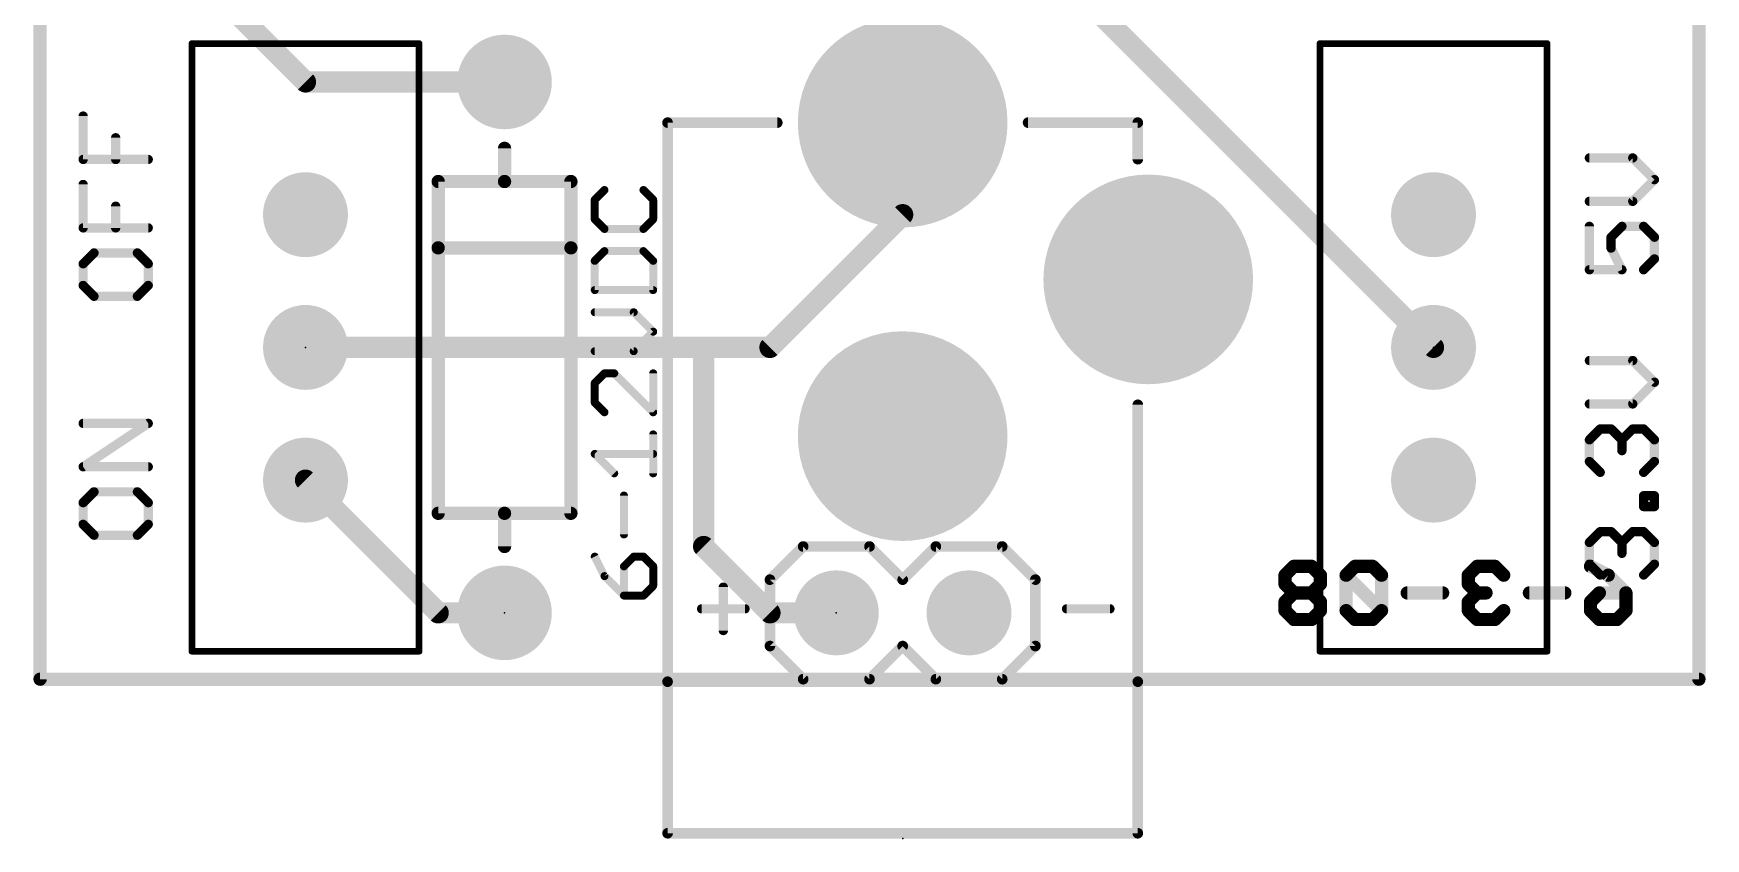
# Model space of a CAD drawing. Extents: x -0.1 to 31.9, y -3 to 31.9.
# Drawn here: x -0.13 to 31.88, y -3.05 to 12.36 of the extents above; entities that cross this region are included whole.
import ezdxf

# ---------------------------------------------------------------- set-up
doc = ezdxf.new("R2010")
doc.units = 0
for name, color, linetype in [('1', 12, 'CONTINUOUS'), ('16', 132, 'CONTINUOUS'), ('17', 110, 'CONTINUOUS'), ('20', 53, 'CONTINUOUS'), ('21', 41, 'CONTINUOUS'), ('23', 53, 'CONTINUOUS'), ('51', 53, 'CONTINUOUS')]:
    doc.layers.add(name, color=color, linetype=linetype)

# ---------------------------------------------------------------- blocks, each defined once
blk = doc.blocks.new('ROUNDP')
at = {"const_width": 0.5}
blk.add_lwpolyline([(0, -0.25, 1), (0, 0.25, 1), (0, -0.25)], format="xyb", dxfattribs=at)
blk = doc.blocks.new('RECT')
blk.add_solid([(-0.5, -0.5), (0.5, -0.5), (-0.5, 0.5), (0.5, 0.5)])

msp = doc.modelspace()

# ---------------------------------------------------------------- linework, layer by layer
at = {"layer": '1', "const_width": 0.4064}
for points in [[(2.54, 13.97), (5.08, 11.43)], [(26.67, 6.35), (20.32, 12.7)], [(5.08, 11.43), (8.89, 11.43)], [(16.51, 8.89), (16.51, 10.652)], [(13.97, 6.35), (16.51, 8.89)], [(5.08, 6.35), (12.7, 6.35)], [(12.7, 6.35), (13.97, 6.35)], [(12.7, 6.35), (12.7, 2.54)], [(5.08, 3.81), (7.62, 1.27)], [(12.7, 2.54), (13.97, 1.27)], [(7.62, 1.27), (8.89, 1.27)], [(13.97, 1.27), (15.24, 1.27)]]:
    msp.add_lwpolyline(points, dxfattribs=at)
at = {"layer": '1', "const_width": 0.2032}
for points in [[(5.08, 11.5316, 1), (5.08, 11.3284)], [(5.0082, 11.3582, 1), (5.1518, 11.5018)], [(8.89, 11.3284, 1), (8.89, 11.5316)], [(16.6116, 10.652, 1), (16.4084, 10.652)], [(16.4084, 8.89, 1), (16.6116, 8.89)], [(16.5818, 8.8182, 1), (16.4382, 8.9618)], [(5.08, 6.4516, 1), (5.08, 6.2484)], [(12.7, 6.4516, 1), (12.7, 6.2484)], [(12.8016, 6.35, 1), (12.5984, 6.35)], [(12.7, 6.2484, 1), (12.7, 6.4516)], [(13.8982, 6.4218, 1), (14.0418, 6.2782)], [(13.97, 6.2484, 1), (13.97, 6.4516)], [(26.5982, 6.2782, 1), (26.7418, 6.4218)], [(5.1518, 3.8818, 1), (5.0082, 3.7382)], [(12.5984, 2.54, 1), (12.8016, 2.54)], [(12.7718, 2.6118, 1), (12.6282, 2.4682)], [(7.62, 1.3716, 1), (7.62, 1.1684)], [(7.5482, 1.1982, 1), (7.6918, 1.3418)], [(8.89, 1.1684, 1), (8.89, 1.3716)], [(13.97, 1.3716, 1), (13.97, 1.1684)], [(13.8982, 1.1982, 1), (14.0418, 1.3418)], [(15.24, 1.1684, 1), (15.24, 1.3716)]]:
    msp.add_lwpolyline(points, format="xyb", dxfattribs=at)
at = {"layer": '16', "const_width": 0.254}
for points in [[(0, 0), (0, 31.75)], [(31.75, 31.75), (31.75, 0)], [(23.9976, 2.1599), (23.8281, 1.9904)], [(24.3365, 2.1599), (23.9976, 2.1599)], [(24.506, 1.9904), (24.3365, 2.1599)], [(25.167, 2.1599), (24.9975, 1.9904)], [(25.5059, 2.1599), (25.167, 2.1599)], [(25.6754, 1.9904), (25.5059, 2.1599)], [(27.5058, 2.1599), (27.3363, 1.9904)], [(27.8447, 2.1599), (27.5058, 2.1599)], [(28.0142, 1.9904), (27.8447, 2.1599)], [(29.6751, 2.1599), (30.014, 1.9904)], [(23.8281, 1.9904), (23.8281, 1.8209)], [(23.8281, 1.8209), (23.9976, 1.6514)], [(24.3365, 1.6514), (24.506, 1.8209)], [(24.506, 1.8209), (24.506, 1.9904)], [(24.9975, 1.9904), (24.9975, 1.3125)], [(25.6754, 1.3125), (24.9975, 1.9904)], [(25.6754, 1.3125), (25.6754, 1.9904)], [(27.3363, 1.9904), (27.3363, 1.8209)], [(27.3363, 1.8209), (27.5058, 1.6514)], [(30.014, 1.9904), (30.353, 1.6514)], [(23.9976, 1.6514), (23.8281, 1.482)], [(23.8281, 1.482), (23.8281, 1.3125)], [(24.3365, 1.6514), (23.9976, 1.6514)], [(24.506, 1.482), (24.3365, 1.6514)], [(24.506, 1.3125), (24.506, 1.482)], [(26.8448, 1.6514), (26.1669, 1.6514)], [(27.5058, 1.6514), (27.3363, 1.482)], [(27.3363, 1.482), (27.3363, 1.3125)], [(27.5058, 1.6514), (27.6753, 1.6514)], [(29.1836, 1.6514), (28.5057, 1.6514)], [(29.6751, 1.482), (29.8446, 1.6514)], [(29.6751, 1.3125), (29.6751, 1.482)], [(29.8446, 1.6514), (30.353, 1.6514)], [(30.353, 1.6514), (30.353, 1.3125)], [(23.8281, 1.3125), (23.9976, 1.143)], [(24.3365, 1.143), (24.506, 1.3125)], [(24.9975, 1.3125), (25.167, 1.143)], [(25.5059, 1.143), (25.6754, 1.3125)], [(27.3363, 1.3125), (27.5058, 1.143)], [(27.8447, 1.143), (28.0142, 1.3125)], [(29.8446, 1.143), (29.6751, 1.3125)], [(30.353, 1.3125), (30.1835, 1.143)], [(23.9976, 1.143), (24.3365, 1.143)], [(25.167, 1.143), (25.5059, 1.143)], [(27.5058, 1.143), (27.8447, 1.143)], [(30.1835, 1.143), (29.8446, 1.143)], [(31.75, 0), (0, 0)]]:
    msp.add_lwpolyline(points, dxfattribs=at)
at = {"layer": '16', "const_width": 0.127}
for points in [[(23.9976, 2.2234, 1), (23.9976, 2.0964)], [(24.0425, 2.115, 1), (23.9527, 2.2048)], [(24.3814, 2.2048, 1), (24.2916, 2.115)], [(24.3365, 2.0964, 1), (24.3365, 2.2234)], [(25.167, 2.2234, 1), (25.167, 2.0964)], [(25.2119, 2.115, 1), (25.1221, 2.2048)], [(25.5508, 2.2048, 1), (25.461, 2.115)], [(25.5059, 2.0964, 1), (25.5059, 2.2234)], [(27.5058, 2.2234, 1), (27.5058, 2.0964)], [(27.5507, 2.115, 1), (27.4609, 2.2048)], [(27.8896, 2.2048, 1), (27.7998, 2.115)], [(27.8447, 2.0964, 1), (27.8447, 2.2234)], [(29.7035, 2.2167, 1), (29.6467, 2.1031)], [(23.8916, 1.9904, 1), (23.7646, 1.9904)], [(23.7832, 2.0353, 1), (23.873, 1.9455)], [(23.873, 1.8658, 1), (23.7832, 1.776)], [(24.5695, 1.9904, 1), (24.4425, 1.9904)], [(24.4611, 1.9455, 1), (24.5509, 2.0353)], [(24.5509, 1.776, 1), (24.4611, 1.8658)], [(25.061, 1.9904, 1), (24.934, 1.9904)], [(25.0424, 2.0353, 1), (24.9526, 1.9455)], [(24.9526, 2.0353, 1), (25.0424, 1.9455)], [(25.7389, 1.9904, 1), (25.6119, 1.9904)], [(25.6305, 1.9455, 1), (25.7203, 2.0353)], [(27.3998, 1.9904, 1), (27.2728, 1.9904)], [(27.2914, 2.0353, 1), (27.3812, 1.9455)], [(27.3812, 1.8658, 1), (27.2914, 1.776)], [(27.9693, 1.9455, 1), (28.0591, 2.0353)], [(30.0589, 2.0353, 1), (29.9691, 1.9455)], [(29.9856, 1.9336, 1), (30.0424, 2.0472)], [(23.7646, 1.8209, 1), (23.8916, 1.8209)], [(23.8916, 1.482, 1), (23.7646, 1.482)], [(23.9976, 1.7149, 1), (23.9976, 1.5879)], [(24.0425, 1.6065, 1), (23.9527, 1.6963)], [(23.9527, 1.6065, 1), (24.0425, 1.6963)], [(24.3814, 1.6963, 1), (24.2916, 1.6065)], [(24.2916, 1.6963, 1), (24.3814, 1.6065)], [(24.3365, 1.5879, 1), (24.3365, 1.7149)], [(24.4425, 1.8209, 1), (24.5695, 1.8209)], [(24.5695, 1.482, 1), (24.4425, 1.482)], [(26.1669, 1.7149, 1), (26.1669, 1.5879)], [(26.8448, 1.5879, 1), (26.8448, 1.7149)], [(27.2728, 1.8209, 1), (27.3998, 1.8209)], [(27.3998, 1.482, 1), (27.2728, 1.482)], [(27.5058, 1.7149, 1), (27.5058, 1.5879)], [(27.5507, 1.6065, 1), (27.4609, 1.6963)], [(27.4609, 1.6065, 1), (27.5507, 1.6963)], [(27.6753, 1.5879, 1), (27.6753, 1.7149)], [(28.5057, 1.7149, 1), (28.5057, 1.5879)], [(29.1836, 1.5879, 1), (29.1836, 1.7149)], [(29.7386, 1.482, 1), (29.6116, 1.482)], [(29.8446, 1.7149, 1), (29.8446, 1.5879)], [(29.8895, 1.6065, 1), (29.7997, 1.6963)], [(30.4165, 1.6514, 1), (30.2895, 1.6514)], [(30.3081, 1.6065, 1), (30.3979, 1.6963)], [(30.353, 1.5879, 1), (30.353, 1.7149)], [(23.7832, 1.5269, 1), (23.873, 1.4371)], [(23.873, 1.3574, 1), (23.7832, 1.2676)], [(23.7646, 1.3125, 1), (23.8916, 1.3125)], [(24.4425, 1.3125, 1), (24.5695, 1.3125)], [(24.4611, 1.4371, 1), (24.5509, 1.5269)], [(24.5509, 1.2676, 1), (24.4611, 1.3574)], [(25.0424, 1.3574, 1), (24.9526, 1.2676)], [(24.934, 1.3125, 1), (25.061, 1.3125)], [(25.6119, 1.3125, 1), (25.7389, 1.3125)], [(25.7203, 1.2676, 1), (25.6305, 1.3574)], [(25.6305, 1.2676, 1), (25.7203, 1.3574)], [(27.2914, 1.5269, 1), (27.3812, 1.4371)], [(27.3812, 1.3574, 1), (27.2914, 1.2676)], [(27.2728, 1.3125, 1), (27.3998, 1.3125)], [(28.0591, 1.2676, 1), (27.9693, 1.3574)], [(29.6302, 1.5269, 1), (29.72, 1.4371)], [(29.72, 1.3574, 1), (29.6302, 1.2676)], [(29.6116, 1.3125, 1), (29.7386, 1.3125)], [(30.2895, 1.3125, 1), (30.4165, 1.3125)], [(30.3979, 1.2676, 1), (30.3081, 1.3574)], [(23.9976, 1.2065, 1), (23.9976, 1.0795)], [(23.9527, 1.0981, 1), (24.0425, 1.1879)], [(24.2916, 1.1879, 1), (24.3814, 1.0981)], [(24.3365, 1.0795, 1), (24.3365, 1.2065)], [(25.167, 1.2065, 1), (25.167, 1.0795)], [(25.1221, 1.0981, 1), (25.2119, 1.1879)], [(25.461, 1.1879, 1), (25.5508, 1.0981)], [(25.5059, 1.0795, 1), (25.5059, 1.2065)], [(27.5058, 1.2065, 1), (27.5058, 1.0795)], [(27.4609, 1.0981, 1), (27.5507, 1.1879)], [(27.7998, 1.1879, 1), (27.8896, 1.0981)], [(27.8447, 1.0795, 1), (27.8447, 1.2065)], [(29.8446, 1.2065, 1), (29.8446, 1.0795)], [(29.7997, 1.0981, 1), (29.8895, 1.1879)], [(30.1386, 1.1879, 1), (30.2284, 1.0981)], [(30.1835, 1.0795, 1), (30.1835, 1.2065)], [(0, 0.0635, 1), (0, -0.0635)], [(-0.0635, 0, 1), (0.0635, 0)], [(31.6865, 0, 1), (31.8135, 0)], [(31.75, -0.0635, 1), (31.75, 0.0635)]]:
    msp.add_lwpolyline(points, format="xyb", dxfattribs=at)
at = {"layer": '20', "const_width": 0.2032}
for points in [[(0, 31.75), (0, 0)], [(31.75, 0), (31.75, 31.75)], [(0, 0), (31.75, 0)]]:
    msp.add_lwpolyline(points, dxfattribs=at)
at = {"layer": '20', "const_width": 0.1016}
for points in [[(0, 0.0508, 1), (0, -0.0508)], [(-0.0508, 0, 1), (0.0508, 0)], [(31.6992, 0, 1), (31.8008, 0)], [(31.75, -0.0508, 1), (31.75, 0.0508)]]:
    msp.add_lwpolyline(points, format="xyb", dxfattribs=at)
at = {"layer": '21'}
for points, const_width in [([(2.905, 12.1968, 1), (2.905, 12.1333)], 0.0635), ([(2.9368, 12.165, 1), (2.8733, 12.165)], 0.0635), ([(7.2868, 12.165, 1), (7.2233, 12.165)], 0.0635), ([(7.255, 12.1333, 1), (7.255, 12.1968)], 0.0635), ([(24.495, 12.1968, 1), (24.495, 12.1333)], 0.0635), ([(24.5267, 12.165, 1), (24.4633, 12.165)], 0.0635), ([(28.8768, 12.165, 1), (28.8133, 12.165)], 0.0635), ([(28.845, 12.1333, 1), (28.845, 12.1968)], 0.0635), ([(0.8689, 10.7778, 1), (0.78, 10.7778)], 0.0889), ([(12.0608, 10.652, 1), (11.9592, 10.652)], 0.1016), ([(12.01, 10.7028, 1), (12.01, 10.6012)], 0.1016), ([(14.11, 10.6012, 1), (14.11, 10.7028)], 0.1016), ([(18.91, 10.7028, 1), (18.91, 10.6012)], 0.1016), ([(21.0608, 10.652, 1), (20.9592, 10.652)], 0.1016), ([(21.01, 10.6012, 1), (21.01, 10.7028)], 0.1016), ([(1.4917, 10.3626, 1), (1.4028, 10.3626)], 0.0889), ([(8.9535, 10.16, 1), (8.8265, 10.16)], 0.127), ([(0.8244, 9.9918, 1), (0.8244, 9.9029)], 0.0889), ([(0.78, 9.9474, 1), (0.8689, 9.9474)], 0.0889), ([(1.4028, 9.9474, 1), (1.4917, 9.9474)], 0.0889), ([(2.0701, 9.9029, 1), (2.0701, 9.9918)], 0.0889), ([(20.9592, 9.952, 1), (21.0608, 9.952)], 0.1016), ([(29.6534, 10.0205, 1), (29.6534, 9.9316)], 0.0889), ([(30.5153, 10.0075, 1), (30.4525, 9.9446)], 0.0889), ([(30.4839, 9.9316, 1), (30.4839, 10.0205)], 0.0889), ([(7.6835, 9.525, 1), (7.5565, 9.525)], 0.127), ([(7.62, 9.5885, 1), (7.62, 9.4615)], 0.127), ([(8.89, 9.5885, 1), (8.89, 9.4615)], 0.127), ([(8.89, 9.4615, 1), (8.89, 9.5885)], 0.127), ([(10.2235, 9.525, 1), (10.0965, 9.525)], 0.127), ([(10.16, 9.4615, 1), (10.16, 9.5885)], 0.127), ([(30.9305, 9.5294, 1), (30.8677, 9.5923)], 0.0889), ([(30.8677, 9.5294, 1), (30.9305, 9.5923)], 0.0889), ([(0.8689, 9.4681, 1), (0.78, 9.4681)], 0.0889), ([(8.8265, 9.525, 1), (8.9535, 9.525)], 0.127), ([(10.8296, 9.3353, 1), (10.7757, 9.3892)], 0.0762), ([(11.5753, 9.3892, 1), (11.5214, 9.3353)], 0.0762), ([(1.4917, 9.0528, 1), (1.4028, 9.0528)], 0.0889), ([(10.6543, 9.1759, 1), (10.5781, 9.1759)], 0.0762), ([(10.5893, 9.2028, 1), (10.6432, 9.1489)], 0.0762), ([(11.7729, 9.1759, 1), (11.6967, 9.1759)], 0.0762), ([(11.7079, 9.1489, 1), (11.7617, 9.2028)], 0.0762), ([(29.6534, 9.1901, 1), (29.6534, 9.1012)], 0.0889), ([(30.4525, 9.1771, 1), (30.5153, 9.1142)], 0.0889), ([(30.4839, 9.1012, 1), (30.4839, 9.1901)], 0.0889), ([(0.8244, 8.6821, 1), (0.8244, 8.5932)], 0.0889), ([(0.78, 8.6376, 1), (0.8689, 8.6376)], 0.0889), ([(1.4028, 8.6376, 1), (1.4917, 8.6376)], 0.0889), ([(2.0701, 8.5932, 1), (2.0701, 8.6821)], 0.0889), ([(10.5781, 8.803, 1), (10.6543, 8.803)], 0.0762), ([(10.6432, 8.8299, 1), (10.5893, 8.7761)], 0.0762), ([(10.8027, 8.6547, 1), (10.8027, 8.5785)], 0.0762), ([(10.7757, 8.5896, 1), (10.8296, 8.6435)], 0.0762), ([(11.5214, 8.6435, 1), (11.5753, 8.5896)], 0.0762), ([(11.5484, 8.5785, 1), (11.5484, 8.6547)], 0.0762), ([(11.6967, 8.803, 1), (11.7729, 8.803)], 0.0762), ([(11.7617, 8.7761, 1), (11.7079, 8.8299)], 0.0762), ([(29.6979, 8.6663, 1), (29.609, 8.6663)], 0.0889), ([(30.2763, 8.7108, 1), (30.2763, 8.6219)], 0.0889), ([(30.3077, 8.6349, 1), (30.2448, 8.6978)], 0.0889), ([(30.7229, 8.6978, 1), (30.6601, 8.6349)], 0.0889), ([(30.6915, 8.6219, 1), (30.6915, 8.7108)], 0.0889), ([(7.6835, 8.255, 1), (7.5565, 8.255)], 0.127), ([(7.62, 8.3185, 1), (7.62, 8.1915)], 0.127), ([(10.2235, 8.255, 1), (10.0965, 8.255)], 0.127), ([(10.16, 8.1915, 1), (10.16, 8.3185)], 0.127), ([(30.1131, 8.4587, 1), (30.0242, 8.4587)], 0.0889), ([(30.0372, 8.4902, 1), (30.1001, 8.4273)], 0.0889), ([(30.1084, 8.271, 1), (30.0289, 8.2312)], 0.0889), ([(30.9436, 8.4587, 1), (30.8546, 8.4587)], 0.0889), ([(30.8677, 8.4273, 1), (30.9305, 8.4902)], 0.0889), ([(0.793, 7.9822, 1), (0.8559, 7.9193)], 0.0889), ([(0.8689, 7.9507, 1), (0.78, 7.9507)], 0.0889), ([(1.032, 8.2028, 1), (1.032, 8.1139)], 0.0889), ([(1.0635, 8.1269, 1), (1.0006, 8.1898)], 0.0889), ([(1.8939, 8.1898, 1), (1.8311, 8.1269)], 0.0889), ([(1.8625, 8.1139, 1), (1.8625, 8.2028)], 0.0889), ([(2.1145, 7.9507, 1), (2.0257, 7.9507)], 0.0889), ([(2.0387, 7.9193, 1), (2.1015, 7.9822)], 0.0889), ([(7.5565, 8.255, 1), (7.6835, 8.255)], 0.127), ([(10.0965, 8.255, 1), (10.2235, 8.255)], 0.127), ([(10.6543, 8.0065, 1), (10.5781, 8.0065)], 0.0762), ([(10.5893, 8.0334, 1), (10.6432, 7.9795)], 0.0762), ([(10.8027, 8.231, 1), (10.8027, 8.1548)], 0.0762), ([(10.8296, 8.1659, 1), (10.7757, 8.2198)], 0.0762), ([(11.5753, 8.2198, 1), (11.5214, 8.1659)], 0.0762), ([(11.5484, 8.1548, 1), (11.5484, 8.231)], 0.0762), ([(11.7729, 8.0065, 1), (11.6967, 8.0065)], 0.0762), ([(11.7079, 7.9795, 1), (11.7617, 8.0334)], 0.0762), ([(30.0242, 8.2511, 1), (30.1131, 8.2511)], 0.0889), ([(30.8546, 8.0435, 1), (30.9436, 8.0435)], 0.0889), ([(30.9305, 8.0121, 1), (30.8677, 8.0749)], 0.0889), ([(29.6534, 7.8804, 1), (29.6534, 7.7915)], 0.0889), ([(29.609, 7.8359, 1), (29.6979, 7.8359)], 0.0889), ([(30.2365, 7.816, 1), (30.316, 7.8558)], 0.0889), ([(30.2763, 7.7915, 1), (30.2763, 7.8804)], 0.0889), ([(30.6601, 7.8673, 1), (30.7229, 7.8045)], 0.0889), ([(0.8559, 7.5669, 1), (0.793, 7.5041)], 0.0889), ([(0.78, 7.5355, 1), (0.8689, 7.5355)], 0.0889), ([(1.032, 7.3724, 1), (1.032, 7.2835)], 0.0889), ([(1.0006, 7.2965, 1), (1.0635, 7.3593)], 0.0889), ([(1.8311, 7.3593, 1), (1.8939, 7.2965)], 0.0889), ([(1.8625, 7.2835, 1), (1.8625, 7.3724)], 0.0889), ([(2.0257, 7.5355, 1), (2.1145, 7.5355)], 0.0889), ([(2.1015, 7.5041, 1), (2.0387, 7.5669)], 0.0889), ([(10.6162, 7.4853, 1), (10.6162, 7.4091)], 0.0762), ([(10.5781, 7.4472, 1), (10.6543, 7.4472)], 0.0762), ([(11.6967, 7.4472, 1), (11.7729, 7.4472)], 0.0762), ([(11.7348, 7.4091, 1), (11.7348, 7.4853)], 0.0762), ([(10.6162, 7.0616, 1), (10.6162, 6.9854)], 0.0762), ([(11.3889, 7.0504, 1), (11.335, 6.9965)], 0.0762), ([(11.362, 6.9854, 1), (11.362, 7.0616)], 0.0762), ([(11.7617, 6.6237, 1), (11.7079, 6.6776)], 0.0762), ([(11.7079, 6.6237, 1), (11.7617, 6.6776)], 0.0762), ([(10.6162, 6.3159, 1), (10.6162, 6.2397)], 0.0762), ([(11.335, 6.3047, 1), (11.3889, 6.2508)], 0.0762), ([(11.362, 6.2397, 1), (11.362, 6.3159)], 0.0762), ([(29.6534, 6.1431, 1), (29.6534, 6.0542)], 0.0889), ([(30.5153, 6.1301, 1), (30.4525, 6.0672)], 0.0889), ([(30.4839, 6.0542, 1), (30.4839, 6.1431)], 0.0889), ([(10.8027, 5.8922, 1), (10.8027, 5.816)], 0.0762), ([(10.8296, 5.8272, 1), (10.7757, 5.881)], 0.0762), ([(11.016, 5.881, 1), (10.9622, 5.8272)], 0.0762), ([(10.9891, 5.816, 1), (10.9891, 5.8922)], 0.0762), ([(11.7729, 5.8541, 1), (11.6967, 5.8541)], 0.0762), ([(30.9305, 5.652, 1), (30.8677, 5.7149)], 0.0889), ([(10.6543, 5.6677, 1), (10.5781, 5.6677)], 0.0762), ([(10.5893, 5.6946, 1), (10.6432, 5.6407)], 0.0762), ([(30.8677, 5.652, 1), (30.9305, 5.7149)], 0.0889), ([(10.6432, 5.3218, 1), (10.5893, 5.2679)], 0.0762), ([(10.5781, 5.2948, 1), (10.6543, 5.2948)], 0.0762), ([(10.7757, 5.0814, 1), (10.8296, 5.1353)], 0.0762), ([(11.6967, 5.1084, 1), (11.7729, 5.1084)], 0.0762), ([(11.7079, 5.0814, 1), (11.7617, 5.1353)], 0.0762), ([(21.0608, 5.252, 1), (20.9592, 5.252)], 0.1016), ([(29.6534, 5.3127, 1), (29.6534, 5.2238)], 0.0889), ([(30.4525, 5.2996, 1), (30.5153, 5.2368)], 0.0889), ([(30.4839, 5.2238, 1), (30.4839, 5.3127)], 0.0889), ([(0.8244, 4.9405, 1), (0.8244, 4.8516)], 0.0889), ([(2.0948, 4.8591, 1), (2.0454, 4.9331)], 0.0889), ([(2.0701, 4.8516, 1), (2.0701, 4.9405)], 0.0889), ([(29.861, 4.8334, 1), (29.861, 4.7445)], 0.0889), ([(29.8925, 4.7575, 1), (29.8296, 4.8204)], 0.0889), ([(30.1001, 4.8204, 1), (30.0372, 4.7575)], 0.0889), ([(30.0687, 4.7445, 1), (30.0687, 4.8334)], 0.0889), ([(30.4839, 4.8334, 1), (30.4839, 4.7445)], 0.0889), ([(30.5153, 4.7575, 1), (30.4525, 4.8204)], 0.0889), ([(30.7229, 4.8204, 1), (30.6601, 4.7575)], 0.0889), ([(30.6915, 4.7445, 1), (30.6915, 4.8334)], 0.0889), ([(11.7729, 4.6847, 1), (11.6967, 4.6847)], 0.0762), ([(29.6979, 4.5813, 1), (29.609, 4.5813)], 0.0889), ([(29.622, 4.6127, 1), (29.6849, 4.5499)], 0.0889), ([(30.3207, 4.5813, 1), (30.2318, 4.5813)], 0.0889), ([(30.2448, 4.6127, 1), (30.3077, 4.5499)], 0.0889), ([(30.2448, 4.5499, 1), (30.3077, 4.6127)], 0.0889), ([(30.9436, 4.5813, 1), (30.8546, 4.5813)], 0.0889), ([(30.8677, 4.5499, 1), (30.9305, 4.6127)], 0.0889), ([(10.6432, 4.3388, 1), (10.5893, 4.2849)], 0.0762), ([(10.6162, 4.3499, 1), (10.6162, 4.2737)], 0.0762), ([(11.7348, 4.2737, 1), (11.7348, 4.3499)], 0.0762), ([(29.6849, 4.1975, 1), (29.622, 4.1347)], 0.0889), ([(29.609, 4.1661, 1), (29.6979, 4.1661)], 0.0889), ([(30.2318, 4.3737, 1), (30.3207, 4.3737)], 0.0889), ([(30.8546, 4.1661, 1), (30.9436, 4.1661)], 0.0889), ([(30.9305, 4.1347, 1), (30.8677, 4.1975)], 0.0889), ([(0.8244, 4.1101, 1), (0.8244, 4.0212)], 0.0889), ([(0.7998, 4.1026, 1), (0.8491, 4.0286)], 0.0889), ([(2.0701, 4.0212, 1), (2.0701, 4.1101)], 0.0889), ([(10.9622, 3.9121, 1), (11.016, 3.9659)], 0.0762), ([(11.6967, 3.939, 1), (11.7729, 3.939)], 0.0762), ([(29.8296, 3.9271, 1), (29.8925, 3.9899)], 0.0889), ([(30.6601, 3.9899, 1), (30.7229, 3.9271)], 0.0889), ([(1.032, 3.6308, 1), (1.032, 3.5419)], 0.0889), ([(1.0635, 3.5549, 1), (1.0006, 3.6178)], 0.0889), ([(1.8939, 3.6178, 1), (1.8311, 3.5549)], 0.0889), ([(1.8625, 3.5419, 1), (1.8625, 3.6308)], 0.0889), ([(11.2136, 3.5153, 1), (11.1374, 3.5153)], 0.0762), ([(30.7359, 3.5112, 1), (30.647, 3.5112)], 0.0889), ([(30.6915, 3.5557, 1), (30.6915, 3.4668)], 0.0889), ([(30.9436, 3.5112, 1), (30.8546, 3.5112)], 0.0889), ([(30.8991, 3.4668, 1), (30.8991, 3.5557)], 0.0889), ([(0.793, 3.4102, 1), (0.8559, 3.3473)], 0.0889), ([(0.8689, 3.3787, 1), (0.78, 3.3787)], 0.0889), ([(2.1145, 3.3787, 1), (2.0257, 3.3787)], 0.0889), ([(2.0387, 3.3473, 1), (2.1015, 3.4102)], 0.0889), ([(7.62, 3.2385, 1), (7.62, 3.1115)], 0.127), ([(7.5565, 3.175, 1), (7.6835, 3.175)], 0.127), ([(8.89, 3.2385, 1), (8.89, 3.1115)], 0.127), ([(8.9535, 3.175, 1), (8.8265, 3.175)], 0.127), ([(8.89, 3.1115, 1), (8.89, 3.2385)], 0.127), ([(10.0965, 3.175, 1), (10.2235, 3.175)], 0.127), ([(10.16, 3.1115, 1), (10.16, 3.2385)], 0.127), ([(30.647, 3.3036, 1), (30.7359, 3.3036)], 0.0889), ([(30.6915, 3.3481, 1), (30.6915, 3.2592)], 0.0889), ([(30.8546, 3.3036, 1), (30.9436, 3.3036)], 0.0889), ([(30.8991, 3.2592, 1), (30.8991, 3.3481)], 0.0889), ([(0.8559, 2.9949, 1), (0.793, 2.9321)], 0.0889), ([(0.78, 2.9635, 1), (0.8689, 2.9635)], 0.0889), ([(2.0257, 2.9635, 1), (2.1145, 2.9635)], 0.0889), ([(2.1015, 2.9321, 1), (2.0387, 2.9949)], 0.0889), ([(29.861, 2.8688, 1), (29.861, 2.7799)], 0.0889), ([(29.8925, 2.7929, 1), (29.8296, 2.8558)], 0.0889), ([(30.1001, 2.8558, 1), (30.0372, 2.7929)], 0.0889), ([(30.0687, 2.7799, 1), (30.0687, 2.8688)], 0.0889), ([(30.4839, 2.8688, 1), (30.4839, 2.7799)], 0.0889), ([(30.5153, 2.7929, 1), (30.4525, 2.8558)], 0.0889), ([(30.7229, 2.8558, 1), (30.6601, 2.7929)], 0.0889), ([(30.6915, 2.7799, 1), (30.6915, 2.8688)], 0.0889), ([(1.032, 2.8003, 1), (1.032, 2.7115)], 0.0889), ([(1.0006, 2.7245, 1), (1.0635, 2.7873)], 0.0889), ([(1.8311, 2.7873, 1), (1.8939, 2.7245)], 0.0889), ([(1.8625, 2.7115, 1), (1.8625, 2.8003)], 0.0889), ([(8.8265, 2.54, 1), (8.9535, 2.54)], 0.127), ([(11.1374, 2.7696, 1), (11.2136, 2.7696)], 0.0762), ([(14.605, 2.5908, 1), (14.605, 2.4892)], 0.1016), ([(14.6409, 2.5041, 1), (14.5691, 2.5759)], 0.1016), ([(15.9109, 2.5759, 1), (15.8391, 2.5041)], 0.1016), ([(15.875, 2.4892, 1), (15.875, 2.5908)], 0.1016), ([(17.145, 2.5908, 1), (17.145, 2.4892)], 0.1016), ([(17.1809, 2.5041, 1), (17.1091, 2.5759)], 0.1016), ([(18.4509, 2.5759, 1), (18.3791, 2.5041)], 0.1016), ([(18.415, 2.4892, 1), (18.415, 2.5908)], 0.1016), ([(29.622, 2.6482, 1), (29.6849, 2.5853)], 0.0889), ([(29.6979, 2.6167, 1), (29.609, 2.6167)], 0.0889), ([(30.3207, 2.6167, 1), (30.2318, 2.6167)], 0.0889), ([(30.2448, 2.6482, 1), (30.3077, 2.5853)], 0.0889), ([(30.2448, 2.5853, 1), (30.3077, 2.6482)], 0.0889), ([(30.9436, 2.6167, 1), (30.8546, 2.6167)], 0.0889), ([(30.8677, 2.5853, 1), (30.9305, 2.6482)], 0.0889), ([(10.6503, 2.3629, 1), (10.5822, 2.3289)], 0.0762), ([(11.362, 2.384, 1), (11.362, 2.3078)], 0.0762), ([(11.3889, 2.319, 1), (11.335, 2.3728)], 0.0762), ([(11.5753, 2.3728, 1), (11.5214, 2.319)], 0.0762), ([(11.5484, 2.3078, 1), (11.5484, 2.384)], 0.0762), ([(29.6849, 2.2329, 1), (29.622, 2.1701)], 0.0889), ([(29.609, 2.2015, 1), (29.6979, 2.2015)], 0.0889), ([(30.2318, 2.4091, 1), (30.3207, 2.4091)], 0.0889), ([(30.8546, 2.2015, 1), (30.9436, 2.2015)], 0.0889), ([(30.9305, 2.1701, 1), (30.8677, 2.2329)], 0.0889), ([(10.8296, 2, 1), (10.7757, 1.9461)], 0.0762), ([(10.7686, 1.956, 1), (10.8367, 1.9901)], 0.0762), ([(11.2136, 2.1595, 1), (11.1374, 2.1595)], 0.0762), ([(11.1486, 2.1864, 1), (11.2025, 2.1325)], 0.0762), ([(11.7729, 2.1595, 1), (11.6967, 2.1595)], 0.0762), ([(11.7079, 2.1325, 1), (11.7617, 2.1864)], 0.0762), ([(14.0208, 1.905, 1), (13.9192, 1.905)], 0.1016), ([(13.9341, 1.9409, 1), (14.0059, 1.8691)], 0.1016), ([(16.4741, 1.9409, 1), (16.5459, 1.8691)], 0.1016), ([(16.4741, 1.8691, 1), (16.5459, 1.9409)], 0.1016), ([(19.1008, 1.905, 1), (18.9992, 1.905)], 0.1016), ([(19.0141, 1.8691, 1), (19.0859, 1.9409)], 0.1016), ([(29.8296, 1.9625, 1), (29.8925, 2.0253)], 0.0889), ([(30.6601, 2.0253, 1), (30.7229, 1.9625)], 0.0889), ([(11.1755, 1.6383, 1), (11.1755, 1.5621)], 0.0762), ([(11.1374, 1.6002, 1), (11.2136, 1.6002)], 0.0762), ([(11.1486, 1.5733, 1), (11.2025, 1.6271)], 0.0762), ([(11.5214, 1.6271, 1), (11.5753, 1.5733)], 0.0762), ([(11.5484, 1.5621, 1), (11.5484, 1.6383)], 0.0762), ([(11.6967, 1.7866, 1), (11.7729, 1.7866)], 0.0762), ([(11.7617, 1.7597, 1), (11.7079, 1.8136)], 0.0762), ([(13.1216, 1.762, 1), (13.0327, 1.762)], 0.0889), ([(12.6619, 1.3912, 1), (12.6619, 1.3023)], 0.0889), ([(13.4923, 1.3023, 1), (13.4923, 1.3912)], 0.0889), ([(19.6469, 1.3912, 1), (19.6469, 1.3023)], 0.0889), ([(20.4773, 1.3023, 1), (20.4773, 1.3912)], 0.0889), ([(13.0327, 0.9315, 1), (13.1216, 0.9315)], 0.0889), ([(14.0059, 0.6709, 1), (13.9341, 0.5991)], 0.1016), ([(13.9192, 0.635, 1), (14.0208, 0.635)], 0.1016), ([(16.5459, 0.6709, 1), (16.4741, 0.5991)], 0.1016), ([(16.5459, 0.5991, 1), (16.4741, 0.6709)], 0.1016), ([(18.9992, 0.635, 1), (19.1008, 0.635)], 0.1016), ([(19.0859, 0.5991, 1), (19.0141, 0.6709)], 0.1016), ([(2.905, 0.5668, 1), (2.905, 0.5032)], 0.0635), ([(2.8733, 0.535, 1), (2.9368, 0.535)], 0.0635), ([(7.2233, 0.535, 1), (7.2868, 0.535)], 0.0635), ([(7.255, 0.5032, 1), (7.255, 0.5668)], 0.0635), ([(24.495, 0.5668, 1), (24.495, 0.5032)], 0.0635), ([(24.4633, 0.535, 1), (24.5267, 0.535)], 0.0635), ([(28.8133, 0.535, 1), (28.8768, 0.535)], 0.0635), ([(28.845, 0.5032, 1), (28.845, 0.5668)], 0.0635), ([(12.01, 0.0028, 1), (12.01, -0.0988)], 0.1016), ([(11.9592, -0.048, 1), (12.0608, -0.048)], 0.1016), ([(14.605, 0.0508, 1), (14.605, -0.0508)], 0.1016), ([(14.5691, -0.0359, 1), (14.6409, 0.0359)], 0.1016), ([(15.8391, 0.0359, 1), (15.9109, -0.0359)], 0.1016), ([(15.875, -0.0508, 1), (15.875, 0.0508)], 0.1016), ([(17.145, 0.0508, 1), (17.145, -0.0508)], 0.1016), ([(17.1091, -0.0359, 1), (17.1809, 0.0359)], 0.1016), ([(18.3791, 0.0359, 1), (18.4509, -0.0359)], 0.1016), ([(18.415, -0.0508, 1), (18.415, 0.0508)], 0.1016), ([(20.9592, -0.048, 1), (21.0608, -0.048)], 0.1016), ([(21.01, -0.0988, 1), (21.01, 0.0028)], 0.1016)]:
    msp.add_lwpolyline(points, format="xyb", dxfattribs=dict(at, const_width=const_width))
for points, const_width in [([(7.255, 12.165), (2.905, 12.165)], 0.127), ([(2.905, 12.165), (2.905, 0.535)], 0.127), ([(7.255, 0.535), (7.255, 12.165)], 0.127), ([(28.845, 12.165), (24.495, 12.165)], 0.127), ([(24.495, 12.165), (24.495, 0.535)], 0.127), ([(28.845, 0.535), (28.845, 12.165)], 0.127), ([(0.8244, 9.9474), (0.8244, 10.7778)], 0.1778), ([(12.01, -0.048), (12.01, 10.652)], 0.2032), ([(12.01, 10.652), (14.11, 10.652)], 0.2032), ([(21.01, 10.652), (18.91, 10.652)], 0.2032), ([(21.01, 10.652), (21.01, 9.952)], 0.2032), ([(1.4473, 9.9474), (1.4473, 10.3626)], 0.1778), ([(8.89, 9.525), (8.89, 10.16)], 0.254), ([(2.0701, 9.9474), (0.8244, 9.9474)], 0.1778), ([(30.4839, 9.9761), (29.6534, 9.9761)], 0.1778), ([(30.8991, 9.5608), (30.4839, 9.9761)], 0.1778), ([(7.62, 9.525), (7.62, 8.255)], 0.254), ([(8.89, 9.525), (7.62, 9.525)], 0.254), ([(10.16, 9.525), (8.89, 9.525)], 0.254), ([(10.16, 8.255), (10.16, 9.525)], 0.254), ([(30.4839, 9.1456), (30.8991, 9.5608)], 0.1778), ([(0.8244, 8.6376), (0.8244, 9.4681)], 0.1778), ([(10.8027, 9.3623), (10.6162, 9.1759)], 0.1524), ([(11.7348, 9.1759), (11.5484, 9.3623)], 0.1524), ([(1.4473, 8.6376), (1.4473, 9.0528)], 0.1778), ([(10.6162, 9.1759), (10.6162, 8.803)], 0.1524), ([(11.7348, 8.803), (11.7348, 9.1759)], 0.1524), ([(29.6534, 9.1456), (30.4839, 9.1456)], 0.1778), ([(2.0701, 8.6376), (0.8244, 8.6376)], 0.1778), ([(10.6162, 8.803), (10.8027, 8.6166)], 0.1524), ([(10.8027, 8.6166), (11.5484, 8.6166)], 0.1524), ([(11.5484, 8.6166), (11.7348, 8.803)], 0.1524), ([(29.6534, 8.6663), (29.6534, 7.8359)], 0.1778), ([(30.0687, 8.4587), (30.2763, 8.6663)], 0.1778), ([(30.2763, 8.6663), (30.6915, 8.6663)], 0.1778), ([(30.6915, 8.6663), (30.8991, 8.4587)], 0.1778), ([(7.62, 8.255), (7.62, 3.175)], 0.254), ([(7.62, 8.255), (10.16, 8.255)], 0.254), ([(10.16, 3.175), (10.16, 8.255)], 0.254), ([(30.0687, 8.2511), (30.0687, 8.4587)], 0.1778), ([(30.2763, 7.8359), (30.0687, 8.2511)], 0.1778), ([(30.8991, 8.4587), (30.8991, 8.0435)], 0.1778), ([(1.032, 8.1583), (0.8244, 7.9507)], 0.1778), ([(0.8244, 7.9507), (0.8244, 7.5355)], 0.1778), ([(1.8625, 8.1583), (1.032, 8.1583)], 0.1778), ([(2.0701, 7.9507), (1.8625, 8.1583)], 0.1778), ([(2.0701, 7.5355), (2.0701, 7.9507)], 0.1778), ([(10.8027, 8.1929), (10.6162, 8.0065)], 0.1524), ([(10.6162, 8.0065), (10.6162, 7.4472)], 0.1524), ([(11.5484, 8.1929), (10.8027, 8.1929)], 0.1524), ([(11.7348, 8.0065), (11.5484, 8.1929)], 0.1524), ([(11.7348, 7.4472), (11.7348, 8.0065)], 0.1524), ([(30.8991, 8.0435), (30.6915, 7.8359)], 0.1778), ([(29.6534, 7.8359), (30.2763, 7.8359)], 0.1778), ([(0.8244, 7.5355), (1.032, 7.3279)], 0.1778), ([(1.032, 7.3279), (1.8625, 7.3279)], 0.1778), ([(1.8625, 7.3279), (2.0701, 7.5355)], 0.1778), ([(10.6162, 7.4472), (11.7348, 7.4472)], 0.1524), ([(11.362, 7.0235), (10.6162, 7.0235)], 0.1524), ([(11.7348, 6.6506), (11.362, 7.0235)], 0.1524), ([(11.362, 6.2778), (11.7348, 6.6506)], 0.1524), ([(10.6162, 6.2778), (11.362, 6.2778)], 0.1524), ([(30.4839, 6.0987), (29.6534, 6.0987)], 0.1778), ([(30.8991, 5.6834), (30.4839, 6.0987)], 0.1778), ([(10.8027, 5.8541), (10.6162, 5.6677)], 0.1524), ([(10.9891, 5.8541), (10.8027, 5.8541)], 0.1524), ([(11.7348, 5.1084), (10.9891, 5.8541)], 0.1524), ([(11.7348, 5.8541), (11.7348, 5.1084)], 0.1524), ([(30.4839, 5.2682), (30.8991, 5.6834)], 0.1778), ([(10.6162, 5.6677), (10.6162, 5.2948)], 0.1524), ([(10.6162, 5.2948), (10.8027, 5.1084)], 0.1524), ([(21.01, -0.048), (21.01, 5.252)], 0.2032), ([(29.6534, 5.2682), (30.4839, 5.2682)], 0.1778), ([(0.8244, 4.0656), (2.0701, 4.8961)], 0.1778), ([(2.0701, 4.8961), (0.8244, 4.8961)], 0.1778), ([(29.6534, 4.5813), (29.861, 4.7889)], 0.1778), ([(29.861, 4.7889), (30.0687, 4.7889)], 0.1778), ([(30.0687, 4.7889), (30.2763, 4.5813)], 0.1778), ([(30.2763, 4.5813), (30.4839, 4.7889)], 0.1778), ([(30.4839, 4.7889), (30.6915, 4.7889)], 0.1778), ([(30.6915, 4.7889), (30.8991, 4.5813)], 0.1778), ([(11.7348, 3.939), (11.7348, 4.6847)], 0.1524), ([(29.6534, 4.1661), (29.6534, 4.5813)], 0.1778), ([(30.2763, 4.5813), (30.2763, 4.3737)], 0.1778), ([(30.8991, 4.5813), (30.8991, 4.1661)], 0.1778), ([(10.9891, 3.939), (10.6162, 4.3118)], 0.1524), ([(10.6162, 4.3118), (11.7348, 4.3118)], 0.1524), ([(29.861, 3.9585), (29.6534, 4.1661)], 0.1778), ([(30.8991, 4.1661), (30.6915, 3.9585)], 0.1778), ([(2.0701, 4.0656), (0.8244, 4.0656)], 0.1778), ([(1.032, 3.5863), (0.8244, 3.3787)], 0.1778), ([(1.8625, 3.5863), (1.032, 3.5863)], 0.1778), ([(2.0701, 3.3787), (1.8625, 3.5863)], 0.1778), ([(11.1755, 2.7696), (11.1755, 3.5153)], 0.1524), ([(30.6915, 3.3036), (30.6915, 3.5112)], 0.1778), ([(30.6915, 3.5112), (30.8991, 3.5112)], 0.1778), ([(30.8991, 3.5112), (30.8991, 3.3036)], 0.1778), ([(0.8244, 3.3787), (0.8244, 2.9635)], 0.1778), ([(2.0701, 2.9635), (2.0701, 3.3787)], 0.1778), ([(7.62, 3.175), (8.89, 3.175)], 0.254), ([(8.89, 3.175), (10.16, 3.175)], 0.254), ([(8.89, 3.175), (8.89, 2.54)], 0.254), ([(30.8991, 3.3036), (30.6915, 3.3036)], 0.1778), ([(0.8244, 2.9635), (1.032, 2.7559)], 0.1778), ([(1.8625, 2.7559), (2.0701, 2.9635)], 0.1778), ([(29.6534, 2.6167), (29.861, 2.8243)], 0.1778), ([(29.861, 2.8243), (30.0687, 2.8243)], 0.1778), ([(30.0687, 2.8243), (30.2763, 2.6167)], 0.1778), ([(30.2763, 2.6167), (30.4839, 2.8243)], 0.1778), ([(30.4839, 2.8243), (30.6915, 2.8243)], 0.1778), ([(30.6915, 2.8243), (30.8991, 2.6167)], 0.1778), ([(1.032, 2.7559), (1.8625, 2.7559)], 0.1778), ([(14.605, 2.54), (13.97, 1.905)], 0.2032), ([(14.605, 2.54), (15.875, 2.54)], 0.2032), ([(15.875, 2.54), (16.51, 1.905)], 0.2032), ([(16.51, 1.905), (17.145, 2.54)], 0.2032), ([(17.145, 2.54), (18.415, 2.54)], 0.2032), ([(18.415, 2.54), (19.05, 1.905)], 0.2032), ([(29.6534, 2.2015), (29.6534, 2.6167)], 0.1778), ([(30.2763, 2.6167), (30.2763, 2.4091)], 0.1778), ([(30.8991, 2.6167), (30.8991, 2.2015)], 0.1778), ([(10.6162, 2.3459), (10.8027, 1.9731)], 0.1524), ([(11.362, 2.3459), (11.1755, 2.1595)], 0.1524), ([(11.5484, 2.3459), (11.362, 2.3459)], 0.1524), ([(11.7348, 2.1595), (11.5484, 2.3459)], 0.1524), ([(29.861, 1.9939), (29.6534, 2.2015)], 0.1778), ([(30.8991, 2.2015), (30.6915, 1.9939)], 0.1778), ([(10.8027, 1.9731), (11.1755, 1.6002)], 0.1524), ([(11.1755, 2.1595), (11.1755, 1.6002)], 0.1524), ([(11.7348, 1.7866), (11.7348, 2.1595)], 0.1524), ([(13.97, 1.905), (13.97, 0.635)], 0.2032), ([(19.05, 1.905), (19.05, 0.635)], 0.2032), ([(11.1755, 1.6002), (11.5484, 1.6002)], 0.1524), ([(11.5484, 1.6002), (11.7348, 1.7866)], 0.1524), ([(13.0771, 1.762), (13.0771, 0.9315)], 0.1778), ([(12.6619, 1.3467), (13.4923, 1.3467)], 0.1778), ([(19.6469, 1.3467), (20.4773, 1.3467)], 0.1778), ([(13.97, 0.635), (14.605, 0)], 0.2032), ([(16.51, 0.635), (15.875, 0)], 0.2032), ([(17.145, 0), (16.51, 0.635)], 0.2032), ([(19.05, 0.635), (18.415, 0)], 0.2032), ([(2.905, 0.535), (7.255, 0.535)], 0.127), ([(24.495, 0.535), (28.845, 0.535)], 0.127), ([(12.01, -0.048), (21.01, -0.048)], 0.2032), ([(15.875, 0), (14.605, 0)], 0.2032), ([(18.415, 0), (17.145, 0)], 0.2032)]:
    msp.add_lwpolyline(points, dxfattribs=dict(at, const_width=const_width))
at = {"layer": '23'}
for p in [(5.08, 6.35), (26.67, 6.35), (8.89, 1.27), (15.24, 1.27), (16.51, -3.048)]:
    msp.add_point(p, dxfattribs=at)
at = {"layer": '51', "const_width": 0.2032}
for points in [[(12.01, -0.048), (12.01, -2.948)], [(21.01, -2.948), (21.01, -0.048)], [(21.01, -2.948), (12.01, -2.948)]]:
    msp.add_lwpolyline(points, dxfattribs=at)
at = {"layer": '51', "const_width": 0.1016}
for points in [[(12.0608, -0.048, 1), (11.9592, -0.048)], [(21.0608, -0.048, 1), (20.9592, -0.048)], [(12.01, -2.8972, 1), (12.01, -2.9988)], [(21.01, -2.9988, 1), (21.01, -2.8972)], [(11.9592, -2.948, 1), (12.0608, -2.948)], [(20.9592, -2.948, 1), (21.0608, -2.948)]]:
    msp.add_lwpolyline(points, format="xyb", dxfattribs=at)

# ---------------------------------------------------------------- block references
at = {"layer": '17'}
for p, xscale, yscale in [((16.51, 10.652), 4.0132, 4.0132), ((16.51, 10.652), 4.0132, 4.0132), ((5.08, 8.89), 1.6256, 1.6256), ((5.08, 8.89), 1.6256, 1.6256), ((26.67, 8.89), 1.6256, 1.6256), ((26.67, 8.89), 1.6256, 1.6256), ((5.08, 6.35), 1.6256, 1.6256), ((5.08, 6.35), 1.6256, 1.6256), ((26.67, 6.35), 1.6256, 1.6256), ((26.67, 6.35), 1.6256, 1.6256), ((16.51, 4.652), 4.0132, 4.0132), ((16.51, 4.652), 4.0132, 4.0132), ((5.08, 3.81), 1.6256, 1.6256), ((5.08, 3.81), 1.6256, 1.6256), ((26.67, 3.81), 1.6256, 1.6256), ((26.67, 3.81), 1.6256, 1.6256)]:
    msp.add_blockref('ROUNDP', p, dxfattribs=dict(at, xscale=xscale, yscale=yscale))
at = {"layer": '17', "rotation": 90}
for p, xscale, yscale in [((8.89, 11.43), 1.8096, 1.8096), ((8.89, 11.43), 1.8096, 1.8096), ((21.21, 7.652), 4.0132, 4.0132), ((21.21, 7.652), 4.0132, 4.0132), ((8.89, 1.27), 1.8096, 1.8096), ((8.89, 1.27), 1.8096, 1.8096), ((15.24, 1.27), 1.6256, 1.6256), ((15.24, 1.27), 1.6256, 1.6256), ((17.78, 1.27), 1.6256, 1.6256), ((17.78, 1.27), 1.6256, 1.6256)]:
    msp.add_blockref('ROUNDP', p, dxfattribs=dict(at, xscale=xscale, yscale=yscale))
at = {"layer": '51', "xscale": 0.508, "yscale": 0.508}
for p in [(15.24, 1.27), (17.78, 1.27)]:
    msp.add_blockref('RECT', p, dxfattribs=at)

doc.saveas('drawing.dxf')
